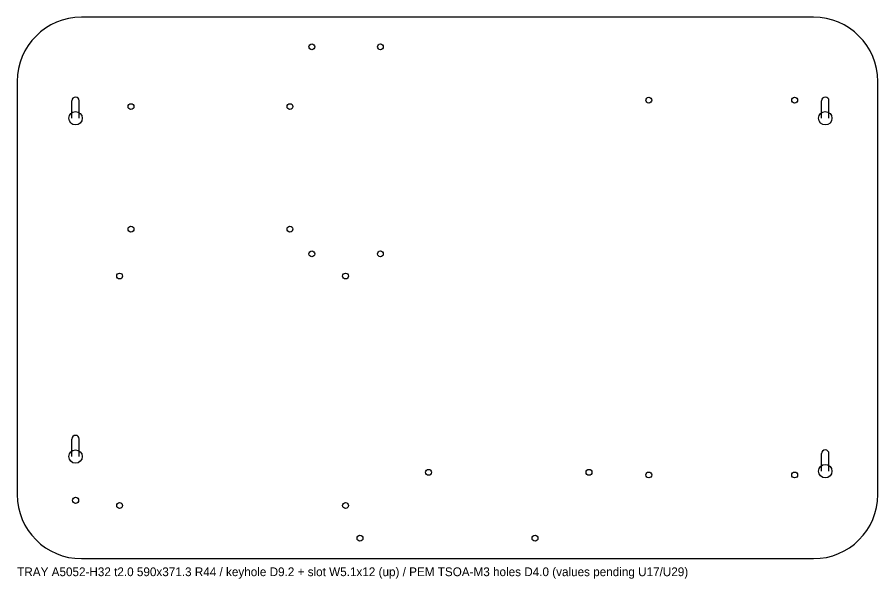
# Model space of a CAD drawing. Header units: millimetres. Extents: x 0 to 3090, y -14 to 415.
# Drawn here: x 1600 to 2190, y -14 to 371 of the extents above; entities that cross this region are included whole.
import ezdxf

# ---------------------------------------------------------------- set-up
doc = ezdxf.new("R2010")
doc.units = ezdxf.units.MM
for name, color, linetype in [('TEXT_NOTE', 7, 'Continuous'), ('TRAY_KEYHOLE', 1, 'Continuous'), ('TRAY_OUTLINE', 7, 'Continuous'), ('TRAY_STANDOFF_HOLES', 3, 'Continuous')]:
    doc.layers.add(name, color=color, linetype=linetype)

msp = doc.modelspace()

# ---------------------------------------------------------------- linework, layer by layer
at = {"layer": 'TRAY_KEYHOLE'}
for p, q in [((1637.45, 302), (1637.45, 314)), ((1642.55, 302), (1642.55, 314)), ((2151.45, 302), (2151.45, 314)), ((2156.55, 302), (2156.55, 314)), ((1637.45, 70), (1637.45, 82)), ((1642.55, 70), (1642.55, 82)), ((2151.45, 60), (2151.45, 72)), ((2156.55, 60), (2156.55, 72))]:
    msp.add_line(p, q, dxfattribs=at)
for centre in [(1640, 302), (2154, 302), (1640, 70), (2154, 60)]:
    msp.add_circle(centre, 4.6, dxfattribs=at)
for centre in [(1640, 314), (2154, 314), (1640, 82), (2154, 72)]:
    msp.add_arc(centre, 2.55, 0, 180, dxfattribs=at)
at = {"layer": 'TRAY_OUTLINE'}
for p, q in [((2146, 371.3), (1644, 371.3)), ((1600, 327.3), (1600, 44)), ((2190, 44), (2190, 327.3)), ((1644, 0), (2146, 0))]:
    msp.add_line(p, q, dxfattribs=at)
for centre, start, end in [((1644, 327.3), 90, 180), ((2146, 327.3), 0, 90), ((1644, 44), 180, 270), ((2146, 44), 270, 360)]:
    msp.add_arc(centre, 44, start, end, dxfattribs=at)
at = {"layer": 'TRAY_STANDOFF_HOLES'}
for centre, radius in [((1802, 351), 2), ((1849, 351), 2), ((2033, 314.4), 2), ((2133, 314.4), 2), ((1678, 310), 2), ((1787, 310), 2), ((1678, 226), 2), ((1787, 226), 2), ((1802, 209), 2), ((1849, 209), 2), ((1670.2, 193.8), 2), ((1825.1, 193.8), 2), ((1882, 59.2), 2), ((1992, 59.2), 2), ((2033, 57.4), 2), ((2133, 57.4), 2), ((1640, 40), 2.1), ((1670.2, 36.4), 2), ((1825.1, 36.4), 2), ((1835, 14), 2), ((1955, 14), 2)]:
    msp.add_circle(centre, radius, dxfattribs=at)

# ---------------------------------------------------------------- texts
at = {"layer": 'TEXT_NOTE'}
msp.add_text('TRAY A5052-H32 t2.0 590x371.3 R44 / keyhole D9.2 + slot W5.1x12 (up) / PEM TSOA-M3 holes D4.0 (values pending U17/U29)', height=6, dxfattribs=at).set_placement((1600, -12))

doc.saveas('drawing.dxf')
